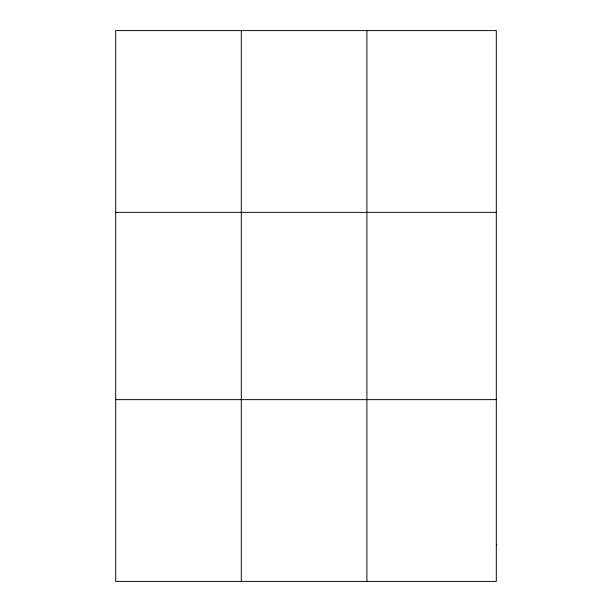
<?xml version="1.0" encoding="UTF-8"?>
<svg xmlns="http://www.w3.org/2000/svg" width="612" height="612" viewBox="0 0 612 612"><rect width="100%" height="100%" fill="white"/><g stroke="black" fill="none" stroke-linecap="round" stroke-linejoin="round"><path stroke-width="0.92" d="M241.296 581.4L241.296 30.6M366.902 581.4L366.902 30.6M115.691 212.364L496.309 212.364M115.691 399.636L496.309 399.636M496.309 545.047L496.309 581.4L115.691 581.4L115.691 30.6L496.309 30.6L496.309 545.047"/></g></svg>
